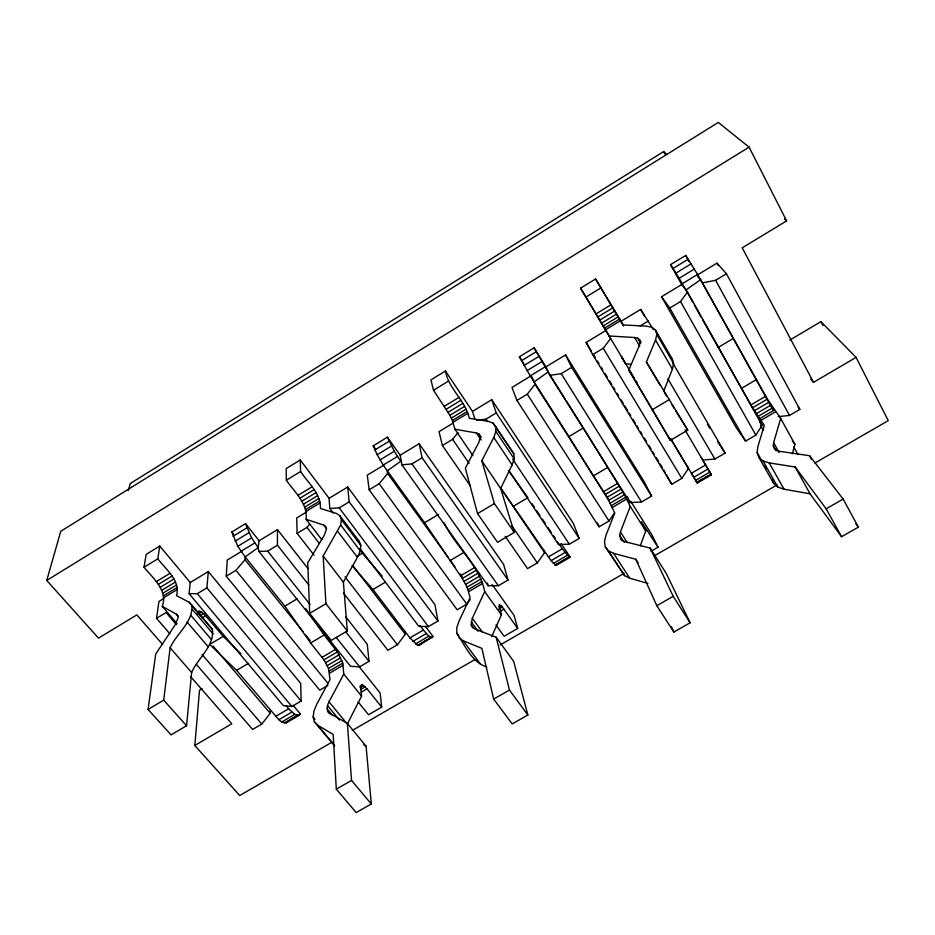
<?xml version="1.0" encoding="UTF-8"?>
<svg xmlns="http://www.w3.org/2000/svg" width="935" height="935" viewBox="0 0 935 935"><rect width="100%" height="100%" fill="white"/><g stroke="black" fill="none" stroke-linecap="round" stroke-linejoin="round"><path stroke-width="1.4" d="M308.866 585.065L277.45 545.222L277.461 529.631L259.112 540.746L258.154 547.606L258.855 551.416L350.543 666.293L359.601 666.854L369.009 661.349L367.268 644.273L345.716 616.761M486.925 667.006C471.707 662.284 465.057 645.43 456.806 633.299L456.829 627.63L458.98 621.167L470.106 597.617L467.056 587.133L462.287 578.473L424.583 522.735L383.21 465.069L377.191 454.749L373.217 445.831L387.394 437.194L400.192 455.205L401.921 464.847L488.117 585.742L498.32 585.719L508.044 580.039L503.568 564.273L419.149 443.716L400.192 455.205M196.479 664.528L252.602 729.429L261.788 724.064L270.25 713.312L270.285 710.062M327.893 685.402L319.723 690.17L226.235 576.182L235.936 570.327L245.028 559.784L245.145 556.909L237.794 546.274L231.798 531.992L245.519 523.635L259.112 540.746M226.235 576.182L227.263 560.065L241.838 551.229M301.128 701.051L206.904 587.87L208.318 571.554L190.273 582.493L189.069 593.643L283.363 705.633L291.849 706.474L301.128 701.051L300.684 683.356L208.318 571.554M331.995 742.18L239.711 795.521L194.819 745.487L199.517 690.194L202.007 688.709M162.281 606.394L176.341 614.166L177.744 615.721L178.001 618.164L175.044 625.024L155.701 654.068L148.069 709.431L171.058 734.875L186.556 725.735L191.628 672.546C197.612 658.345 214.676 646.143 212.397 629.395L189.186 602.28L176.505 595.653C180.841 580.483 165.589 569.286 157.816 558.814L159.745 546.063L146.176 554.385L144.013 567.253C152.814 577.994 168.148 590.382 162.281 606.394L177.089 623.645M702.734 320.015L752.605 407.753L764.292 425.402L757.806 446.813L757.151 452.587L758.904 457.414L763.007 460.943L769.213 462.907L795.159 467.009L810.049 493.82L841.57 536.713L858.412 527.141L843.148 499.068L809.57 455.719L780.012 451.371L776.599 450.331L774.309 448.438L773.303 445.831L773.619 442.676L780.678 418.436L767.378 399.058L697.592 274.423L685.682 255.442L670.524 264.675L681.662 284.544L687.517 292.024L762.107 425.32L755.854 435.102L745.581 441.11L736.242 427.704L661.548 296.734L681.662 284.544M306.119 519.299L323.814 525.143L325.731 526.44L326.502 528.614L324.41 535.03L307.755 562.776L309.672 613.372L331.235 640.405L347.317 630.915L343.39 582.143L357.439 557.353L360.255 550.879L360.852 545.444L359.25 541.388L339.896 515.699L336.308 513.409L320.413 508.476C321.102 493.54 307.931 482.892 300.602 471.509L300.228 459.973L286.192 468.575L286.332 480.228C294.361 491.939 307.977 503.451 306.119 519.299L321.839 539.764M186.556 725.735L163.707 700.14L170.112 647.803C176.353 633.685 193.557 621.822 191.839 605.062M329.646 713.697C325.964 710.705 326.993 705.493 329.015 701.834L343.788 674.053L342.771 663.125L337.395 651.917L324.083 635.04L305.71 608.603M347.317 630.915L325.906 603.718L323.159 555.963L340.667 524.967L341.392 519.638L339.896 515.699M334.672 745.849L314.405 721.832L313.143 716.935L313.985 710.892L316.813 704.113L330.02 679.616L328.489 668.443L323.977 659.818L310.595 643.011L284.836 606.16L245.145 556.909L258.154 547.606L251.597 537.905L245.519 523.635M169.843 633.731L156.519 618.327L158.927 601.497L163.707 598.599M663.686 391.333L672.429 369.115L673.597 363.458L672.288 358.982L655.575 330.172L651.987 327.32L646.307 326.14L623.341 324.971L595.583 278.969L580.577 288.167L634.362 378.184M621.717 540.535L619.683 535.323L620.431 531.968L630.248 506.454L624.463 494.767L583.405 427.926L568.936 436.563L530.25 375.893L519.381 356.773L534.037 347.843L545.982 366.812L549.815 375.344L630.108 502.598L641.539 501.966L651.578 496.088L644.192 481.735L565.582 354.926L545.982 366.812M660.075 385.232L646.365 362.009L655.529 340.071L656.802 334.508L655.575 330.172M505.227 536.351L527.55 568.632L537.333 562.905L544.602 552.667L500.681 488.07L551.089 560.661L555.986 565.511L569.695 557.505L569.894 556.676L561.164 543.656M792.296 453.791L794.914 444.265L780.678 418.436M128.294 490.536L130.269 483.512L663.64 151.587L666.784 154.474M162.725 644.601L136.826 614.903L98.502 638.137L46.75 580.46L60.752 531.29L718.29 122.438L749.087 147.134L786.627 220.894L742.215 247.822L813.532 382.345L856.063 357.38L888.25 420.645L814.923 463.024M555.986 565.511L556.231 564.646L569.894 556.676M197.297 613.22L198.676 611.069L203.736 613.559L223.185 636.373L240.903 653.775M458.945 637.775L463.141 640.72L481.876 648.352L493.657 699.088L512.181 723.912L527.843 715.018L513.654 661.337L496.169 637.238L474.735 628.893L472.409 627.327L471.193 624.919L472.315 618.304L484.692 591.61C479.41 564.81 455.438 546.823 444.125 522.852M454.901 429.2L476.476 432.998L478.942 433.992L480.263 435.885L479.117 441.823L465.361 468.154L477.551 513.584L497.549 542.312L514.262 532.447L500.634 488.467L512.135 464.905L514.157 458.828L513.829 453.849L493.177 423.169L488.584 421.416L469.276 418.307C465.501 400.496 448.519 388.867 445.422 370.996L430.918 379.879L433.513 390.234L449.899 415.304L452.411 420.493L454.901 429.2L472.9 455.579M514.262 532.447L494.428 503.556L481.805 460.756L493.762 437.44L495.912 431.444L495.69 426.582M640.288 545.865L645.746 530.975L641.433 521.66L658.006 547.22L651.005 551.276M646.365 362.009L687.751 430.123L670.372 440.373L628.811 370.026L639.458 345.237L640.194 342.198L639.587 339.814L637.682 338.225L634.62 337.535L608.895 335.957M491.705 636.641L501.37 614.903L499.185 604.548L502.317 607.014L517.698 628.437L504.117 636.291L495.971 624.989M358.117 701.869L368.53 714.761L381.69 707.152L367.023 688.791L362.336 684.759L360.828 685.694L361.565 696.178L347.271 724.087L329.015 701.834M352.051 565.628L373.007 589.506L409.916 637.892L417.559 645.29L419.044 645.395L433.045 636.513L425.425 626.38M419.044 645.395L422.211 642.836M580.577 288.167L605.903 330.476L586.14 342.455L592.697 354.645L671.727 484.307L681.825 478.393L688.429 468.458L686.944 465.934M530.203 376.373L511.983 387.429L516.915 400.449L599.054 526.814L609.001 520.994L614.388 513.14M383.759 465.174L367.291 475.155L369.15 489.788L457.18 609.784L466.81 604.15L470.176 599.545M661.548 296.734L669.776 308.036L680.505 301.561L687.517 292.024M343.39 592.965L387.908 650.292L397.387 644.753L405.276 634.246L404.832 631.23M592.697 354.645L603.239 348.264L610.625 338.552L605.903 330.476M516.915 400.449L527.282 394.184L535.042 384.285L531.945 376.91M470.515 486.142L442.407 445.492L452.598 439.333L458.01 432.625M369.15 489.788L379.178 483.722L387.628 473.496L387.219 470.889L400.729 461.247L394.289 451.254L387.394 437.194M314.02 555.121L297.096 533.336L306.96 527.387L309.59 524.266M223.185 636.373L209.72 644.425L236.578 670.383L278.84 719.716L281.786 721.984L286.262 722.848L299.153 715.333L300.345 713.931L293.169 705.352M286.262 722.848L287.501 721.423M534.072 381.971L548.12 371.99L534.037 347.843M692.94 302.519L685.951 290.014L700.56 279.67L773.233 410.371M46.75 580.46L749.087 147.134M144.013 567.253L157.816 558.814M286.332 480.228L300.602 471.509M433.513 390.234L448.274 381.211M585.801 297.12L601.076 287.781M156.285 581.663L170.018 573.295M297.938 495.41L312.138 486.773M444.394 406.246L459.073 397.305M595.899 313.996L611.093 304.74M233.06 536.269L246.817 527.901M374.865 449.945L389.077 441.297M521.45 360.723L536.141 351.782M670.524 264.675L673.036 268.45L688.242 259.194M158.354 584.363L172.087 576.007M299.936 498.226L314.125 489.589M446.311 409.168L460.978 400.238M597.722 317.035L612.916 307.802M235.106 541.143L248.885 532.763M377.191 454.749L391.438 446.089M524.067 365.445L538.794 356.492M673.036 268.45L675.982 273.09L691.21 263.822M160.212 587.32L173.945 578.975M301.795 501.242L315.995 492.616M448.181 412.253L462.86 403.336M599.615 320.202L614.798 310.969M161.743 590.347L175.476 582.002M303.419 504.281L317.619 495.655M449.899 415.304L464.59 406.386M601.427 323.253L616.633 314.02M237.794 546.274L251.597 537.905M380.042 459.903L394.289 451.254M527.071 370.622L541.821 361.67M685.951 290.014L679.149 278.279L694.401 269.023M162.83 593.246L176.586 584.901M304.681 507.144L318.905 498.507M451.348 418.109L466.051 409.191M603.063 326.011L618.28 316.778M163.426 595.829L177.194 587.46M305.5 509.622L319.747 500.985M452.411 420.493L467.149 411.552M604.407 328.279L619.648 319.034M163.461 597.897L177.264 589.529M305.827 511.562L320.097 502.901M453.043 422.281L467.804 413.328M605.366 329.903L620.641 320.635M240.961 551.323L254.752 542.966M383.21 465.069L397.468 456.42M530.25 375.893L545 366.964M682.34 283.667L697.592 274.423M306.587 511.971L296.711 517.955L297.096 533.336M333.257 513.07L329.798 508.488L329.085 498.332L347.726 487.018L434.892 604.583L437.977 621.015L428.405 626.614L418.798 626.333L360.068 548.576M453.382 422.959L439.041 431.654L442.407 445.492M474.851 419.172L472.491 411.377L491.752 399.689L573.319 523.331L579.232 538.408L569.357 544.182L558.546 544.497L509.271 471.123M653.518 329.774L640.639 309.415L620.723 321.488L623.54 326.034M696.715 275.404L716.981 263.121L726.46 273.78L799.846 409.378L789.479 415.444L778.165 416.601M156.519 618.327L166.056 612.565L176.481 624.709M189.069 593.643L197.273 593.69L206.904 587.87M258.855 551.416L267.667 551.136L277.45 545.222M329.798 508.488L339.218 507.88L349.176 501.861L347.726 487.018M401.921 464.847L411.973 463.889L422.094 457.776L419.149 443.716M476.581 420.306L485.966 419.16L496.251 412.943L491.752 399.689M549.815 375.344L561.21 373.673L571.682 367.35L565.582 354.926M640.113 325.976L648.399 320.962M702.804 282.767L715.626 280.325L726.46 273.78M197.589 612.635L200.055 611.139M198.08 614.225L201.785 611.993M200.032 615.779L203.736 613.559M202.077 617.953L205.77 615.721M357.708 555.963L362.336 553.204L382.146 576.159M284.836 606.16L297.155 598.809M424.583 522.735L438.585 514.379M718.127 347.504L733.075 338.575M148.069 709.431L163.707 700.14M309.672 613.372L325.906 603.718M477.551 513.584L494.428 503.556M652.069 409.846L669.624 399.409M789.83 340.083L820.918 321.64L856.063 357.38M236.578 670.383L248.617 663.254M373.007 589.506L385.43 582.143M513.841 506.01L527.948 497.654L508.5 470.632M310.595 643.011L324.083 635.04M449.665 560.825L463.596 552.597M568.936 436.563L593.281 475.962L607.668 467.465M741.665 388.282L756.544 379.493M322.119 657.282L335.536 649.381M460.499 575.843L474.361 567.685M593.281 475.962L603.379 491.763L617.696 483.337M750.969 404.902L765.765 396.206M323.977 659.818L337.395 651.917M462.287 578.473L476.149 570.327M603.379 491.763L605.085 494.498L619.391 486.083M752.605 407.753L767.378 399.058M325.742 662.646L339.16 654.757M464.052 581.36L477.914 573.225M605.085 494.498L606.862 497.443L621.167 489.04M754.381 410.757L769.166 402.073M327.273 665.58L340.702 657.691M465.677 584.317L479.55 576.17M647.92 583.428L629.781 578.251L624.568 575.644L605.307 546.835L604.466 541.575L605.903 535.451L614.786 512.918L608.58 500.4L622.897 491.997M756.193 413.726L770.989 405.042M194.819 745.487L231.775 723.795L190.541 676.496M328.489 668.443L341.941 660.554M467.056 587.133L480.941 578.987M610.123 503.182L624.463 494.767M757.923 416.461L772.731 407.765M329.295 671.014L342.771 663.125M468.096 589.634L481.992 581.476M611.396 505.59L625.76 497.175M759.454 418.775L774.285 410.068M329.646 673.153L343.145 665.241M468.716 591.633L482.647 583.475M612.308 507.471L626.695 499.033M760.669 420.505L775.536 411.797M701.297 457.519L702.84 460.02L714.901 459.05L725.104 453.089L672.51 362.488M275.661 716.397L288.693 708.777L294.759 714.398L299.153 715.333M409.916 637.892L423.356 630.026L428.838 636.139L432.332 637.635M548.413 556.898L562.274 548.787L569.695 557.505M705.68 464.929L691.362 473.297L697.276 483.091L711.43 474.84L685.004 429.936M278.84 719.716L291.837 712.119M412.849 641.422L426.255 633.591M551.089 560.661L564.927 552.573M693.77 477.317L708.052 468.961M281.786 721.984L294.759 714.398M415.456 643.946L428.838 636.139M553.333 563.466L567.136 555.402M695.628 480.403L709.875 472.082M284.31 723.047L297.248 715.497M417.559 645.29L430.906 637.518M555.004 565.114L568.76 557.085M696.82 482.367L711.021 474.08M289.838 720.067L300.345 713.931M424.619 641.433L427.026 640.031M429.434 638.617L433.045 636.513M697.276 483.091L696.972 482.542L702.84 479.106M705.189 477.738L707.538 476.371M359.917 686.161L362.336 684.759M360.045 687.541L363.668 685.425M498.437 606.932L500.926 605.483M360.442 689.609L365.269 686.804M498.589 609.188L502.317 607.014M361.003 692.297L367.023 688.791M500.202 611.303L503.93 609.141M352.226 730.48L474.851 659.596M500.132 644.986L624.031 573.365M654.371 555.834L776.997 484.949M347.388 723.409L366.088 746.223L371.312 803.971L356.2 812.562L336.308 789.152L351.537 780.433L347.388 723.409L329.634 713.276L327.811 711.465M493.657 699.088L509.458 690.053L496.169 637.238M650.141 548.062L666.293 573.517L690.1 622.803L673.866 632.025L656.826 605.705L673.212 596.32L650.141 548.062L624.779 541.645L621.927 540.337L620.197 538.174M795.159 467.009L826.143 508.804L843.148 499.068M631.312 364.276L625.562 363.785L621.308 356.469L625.457 363.341M758.904 457.414L773.701 483.442L777.838 487.1L784.068 489.204L810.049 493.82M605.307 546.835L608.393 550.855L613.559 553.333L635.788 559.259L638.114 562.882M363.692 744.821L366.088 746.223M314.405 721.832L317.69 725.221L333.164 734.431L336.308 789.152M356.492 539.577L359.25 541.388M670.453 357.486L672.288 358.982M784.453 218.977L786.627 220.894M212.397 629.395L189.186 602.28M697.674 276.479L700.56 279.67M810.68 379.072L813.532 382.345M170.112 647.803L191.628 672.546M202.077 654.512L261.788 724.064M176.341 614.166L178.223 616.364M187.082 622.044L208.049 646.623M190.787 615.277L211.602 639.797M213.075 646.085L270.25 713.312M192.4 609.491L213.075 633.918M286.017 705.598L288.693 708.777M159.745 546.063L190.273 582.493M197.273 593.69L291.849 706.474M351.537 780.433L371.312 803.971M313.143 716.935L315.001 719.155M317.69 725.221L334.485 745.347M327.075 708.823L332.591 715.52M327.495 705.539L339.405 720.02M798.104 407.228L799.846 409.378M235.936 570.327L328.138 683.578M245.028 559.784L303.033 631.686M305.733 635.029L310.233 640.615M343.788 674.053L361.565 696.178M231.798 531.992L233.621 534.271M267.667 551.136L310.023 604.454M336.168 637.354L359.601 666.854M358.584 665.942L380.124 693.057L381.69 707.152M345.669 631.744L369.009 661.349M277.461 529.631L308.001 568.609M323.159 555.963L343.39 582.143M306.96 527.387L319.373 543.492M345.085 576.86L397.387 644.753M792.284 440.841L794.914 444.265M855.782 523.717L858.412 527.141M353.161 566.002L405.276 634.246M323.814 525.143L326.467 528.626M337.71 531.372L357.439 557.353M359.741 549.768L362.336 553.204M340.667 524.967L360.255 550.879M341.392 519.638L360.852 545.444M419.979 625.562L423.356 630.026M339.218 507.88L428.405 626.614M300.228 459.973L329.085 498.332M349.176 501.861L437.977 621.015M463.141 640.72L480.625 664.329M456.806 633.299L458.536 635.636M759.641 421.966L762.107 425.32M509.458 690.053L527.843 715.018M513.829 453.849L493.177 423.169M471.193 624.919L473.788 628.449M472.315 618.304L482.577 632.376M471.17 621.833L478.042 631.23M379.178 483.722L466.81 604.15M387.628 473.496L448.145 557.4M450.682 560.918L454.913 566.785M459.997 573.833L462.533 577.351M373.217 445.831L375.636 449.186M484.692 591.61L501.37 614.903M492.091 584.468L514.04 615.323L517.698 628.437M411.973 463.889L498.32 585.719M422.094 457.776L508.044 580.039M711.43 474.84L702.98 460.639M452.598 439.333L469.054 463.328M511.831 525.715L537.333 562.905M481.805 460.756L500.634 488.467M478.942 433.992L481.326 437.522M476.476 432.998L481.221 440.034M445.422 370.996L472.491 411.377M531.957 503.603L534.352 507.179M536.748 510.755L539.951 515.524M542.347 519.1L545.549 523.869M547.957 527.445L551.147 532.214M553.555 535.79L555.156 538.174M559.13 544.088L562.274 548.787M493.762 437.44L512.135 464.905M495.912 431.444L514.157 458.828M485.966 419.16L487.579 421.591M512.684 459.214L569.357 544.182M496.251 412.943L579.232 538.408M717.683 441.741L725.104 453.089M613.559 553.333L629.781 578.251M608.393 550.855L624.568 575.644M619.683 535.323L624.241 542.394M527.282 394.184L609.001 520.994M620.431 531.968L627.245 542.569M535.042 384.285L608.229 498.846M673.212 596.32L690.1 622.803M519.381 356.773L523.892 363.844M630.248 506.454L645.746 530.975M630.739 501.253L652.116 535.171L658.006 547.22M548.12 371.99L564.997 398.742M566.528 401.173L582.634 426.711M561.21 373.673L641.539 501.966M664.434 392.548L666.69 396.183M671.961 404.668L674.217 408.303M675.713 410.734L687.751 430.123M571.682 367.35L651.578 496.088M675.982 273.09L679.149 278.279M586.14 342.455L591.423 351.139M593.69 354.856L595.198 357.334M597.465 361.062L598.973 363.54M601.24 367.256L602.748 369.734M605.015 373.451L607.283 377.167M609.55 380.896L611.817 384.612M613.325 387.09L614.833 389.568M617.1 393.284L618.608 395.774M620.875 399.49L623.142 403.207M624.65 405.685L627.677 410.652M629.185 413.13L630.693 415.608M632.96 419.324L635.227 423.041M636.735 425.518L638.243 428.008M640.51 431.725L642.018 434.202M644.285 437.919L646.553 441.636M648.82 445.364L651.087 449.08M652.595 451.558L654.103 454.036M656.37 457.753L658.637 461.481M660.145 463.959L662.412 467.675M603.239 348.264L681.825 478.393M670.512 438.492L696.972 482.542M635.847 380.65L637.331 383.128M670.664 438.784L688.429 468.458M628.811 370.026L645.512 397.913M595.583 278.969L619.975 320.238M637.682 338.225L640.604 343.192M634.62 337.535L639.727 346.207M639.587 339.814L641.048 342.303M667.882 378.815L714.901 459.05M646.237 399.128L670.372 440.373M655.529 340.071L672.429 369.115M656.802 334.508L673.597 363.458M640.639 309.415L644.308 315.726M707.398 424.315L709.595 428.113M606.862 497.443L608.58 500.4M669.776 308.036L745.581 441.11M763.007 460.943L777.838 487.1M757.151 452.587L759.956 457.531M764.865 466.168L766.256 468.645M680.505 301.561L755.854 435.102M769.213 462.907L784.068 489.204M773.303 445.831L776.085 450.799M694.343 305.02L701.344 317.514M760.482 425.261L763.322 430.334M773.619 442.676L779.159 452.61M793.838 447.082L797.999 454.62M826.143 508.804L841.57 536.713M685.682 255.442L689.13 261.683M663.92 470.153L665.229 472.514M666.526 474.875L671.727 484.307M715.626 280.325L789.479 415.444M809.57 455.719L811.673 459.564M716.981 263.121L718.372 265.692M663.64 151.587L665.019 154.146M820.918 321.64L822.905 325.497M627.163 496.462L630.108 502.598M671.447 626.754L673.866 632.025M635.788 559.259L656.826 605.705M597.477 523.086L599.054 526.814M772.322 479.748L773.701 483.442M557.552 541.751L558.546 544.497M543.644 549.897L544.602 552.667M487.427 583.054L488.117 585.742"/></g></svg>
